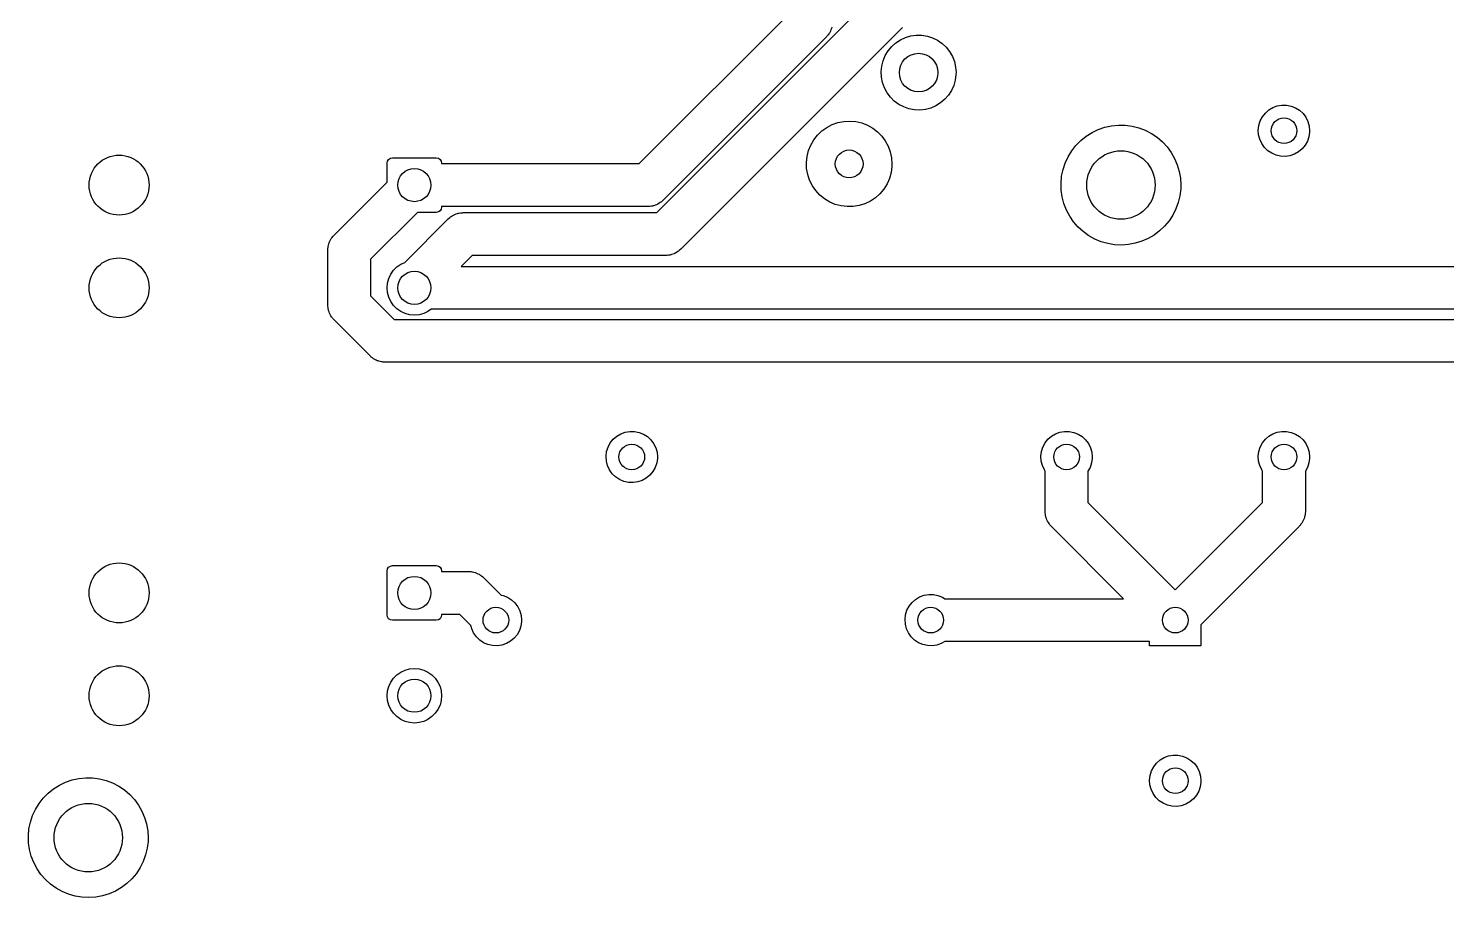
# Model space of a CAD drawing. Extents: x 38 to 260, y -144 to -47.
# Drawn here: x 124.2 to 190.5, y -143.8 to -103.2 of the extents above; entities that cross this region are included whole.
import ezdxf

# ---------------------------------------------------------------- set-up
doc = ezdxf.new("R2010")
doc.units = 0
doc.layers.add('BLACK', color=7, linetype='CONTINUOUS')

msp = doc.modelspace()

# ---------------------------------------------------------------- linework, layer by layer
at = {"layer": 'BLACK', "linetype": 'CONTINUOUS'}
for p, q in [((153.573, -111.776), (163.338, -102.011)), ((152.748, -109.49), (159.782, -102.456)), ((165.045, -103.132), (154.694, -113.483)), ((161.634, -103.388), (161.617, -103.42)), ((161.655, -103.358), (161.634, -103.388)), ((161.681, -103.299), (161.655, -103.358)), ((161.71, -103.241), (161.681, -103.299)), ((161.721, -103.206), (161.71, -103.241)), ((161.735, -103.172), (161.721, -103.206)), ((161.748, -103.109), (161.735, -103.172)), ((161.489, -103.577), (153.869, -111.197)), ((161.512, -103.549), (161.489, -103.577)), ((161.539, -103.523), (161.512, -103.549)), ((161.576, -103.471), (161.539, -103.523)), ((161.617, -103.42), (161.576, -103.471)), ((164.38, -104.22), (164.546, -104.02)), ((164.546, -104.02), (164.739, -103.848)), ((164.739, -103.848), (164.956, -103.706)), ((164.956, -103.706), (165.192, -103.597)), ((165.192, -103.597), (165.441, -103.524)), ((165.441, -103.524), (165.698, -103.489)), ((165.698, -103.489), (165.957, -103.493)), ((165.957, -103.493), (166.213, -103.534)), ((166.213, -103.534), (166.46, -103.614)), ((166.46, -103.614), (166.693, -103.728)), ((166.693, -103.728), (166.906, -103.876)), ((166.906, -103.876), (167.095, -104.054)), ((167.095, -104.054), (167.255, -104.258)), ((164.081, -104.932), (164.145, -104.681)), ((164.145, -104.681), (164.245, -104.442)), ((164.245, -104.442), (164.38, -104.22)), ((167.255, -104.258), (167.384, -104.483)), ((167.384, -104.483), (167.478, -104.724)), ((164.055, -105.19), (164.081, -104.932)), ((164.068, -105.449), (164.055, -105.19)), ((167.478, -104.724), (167.535, -104.977)), ((167.552, -105.328), (167.52, -105.585)), ((167.535, -104.977), (167.555, -105.236)), ((167.555, -105.236), (167.552, -105.328)), ((164.118, -105.704), (164.068, -105.449)), ((164.206, -105.948), (164.118, -105.704)), ((164.329, -106.176), (164.206, -105.948)), ((167.449, -105.835), (167.343, -106.071)), ((167.52, -105.585), (167.449, -105.835)), ((164.484, -106.384), (164.329, -106.176)), ((164.668, -106.567), (164.484, -106.384)), ((164.877, -106.72), (164.668, -106.567)), ((166.833, -106.652), (166.613, -106.788)), ((167.031, -106.484), (166.833, -106.652)), ((167.202, -106.289), (167.031, -106.484)), ((167.343, -106.071), (167.202, -106.289)), ((165.107, -106.841), (164.877, -106.72)), ((165.352, -106.926), (165.107, -106.841)), ((165.607, -106.975), (165.352, -106.926)), ((165.866, -106.985), (165.607, -106.975)), ((166.124, -106.957), (165.866, -106.985)), ((166.374, -106.891), (166.124, -106.957)), ((166.613, -106.788), (166.374, -106.891)), ((181.771, -107.491), (181.874, -107.296)), ((181.874, -107.296), (182.01, -107.124)), ((182.01, -107.124), (182.175, -106.979)), ((182.175, -106.979), (182.363, -106.867)), ((182.363, -106.867), (182.569, -106.791)), ((182.569, -106.791), (182.786, -106.754)), ((182.786, -106.754), (183.005, -106.757)), ((183.005, -106.757), (183.221, -106.799)), ((183.221, -106.799), (183.425, -106.881)), ((183.425, -106.881), (183.611, -106.998)), ((183.611, -106.998), (183.772, -107.147)), ((183.772, -107.147), (183.903, -107.323)), ((183.903, -107.323), (184, -107.52)), ((161.081, -108.154), (161.285, -107.959)), ((161.285, -107.959), (161.515, -107.795)), ((161.515, -107.795), (161.766, -107.664)), ((161.766, -107.664), (162.032, -107.571)), ((162.032, -107.571), (162.309, -107.516)), ((162.309, -107.516), (162.591, -107.5)), ((162.591, -107.5), (162.873, -107.525)), ((162.873, -107.525), (163.148, -107.588)), ((163.148, -107.588), (163.412, -107.69)), ((163.412, -107.69), (163.658, -107.828)), ((163.658, -107.828), (163.883, -108)), ((163.883, -108), (164.081, -108.201)), ((173.638, -108.208), (173.911, -108.036)), ((173.911, -108.036), (174.202, -107.898)), ((174.202, -107.898), (174.507, -107.793)), ((174.507, -107.793), (174.822, -107.724)), ((174.822, -107.724), (175.143, -107.692)), ((175.143, -107.692), (175.465, -107.698)), ((175.465, -107.698), (175.785, -107.74)), ((175.785, -107.74), (176.097, -107.818)), ((176.097, -107.818), (176.399, -107.932)), ((176.399, -107.932), (176.685, -108.08)), ((181.68, -107.919), (181.706, -107.701)), ((181.695, -108.138), (181.68, -107.919)), ((181.706, -107.701), (181.771, -107.491)), ((184, -107.52), (184.06, -107.731)), ((184.078, -108.013), (184.047, -108.23)), ((184.06, -107.731), (184.08, -107.95)), ((184.08, -107.95), (184.078, -108.013)), ((160.658, -108.882), (160.764, -108.62)), ((160.764, -108.62), (160.906, -108.376)), ((160.906, -108.376), (161.081, -108.154)), ((164.081, -108.201), (164.249, -108.428)), ((164.249, -108.428), (164.383, -108.677)), ((164.383, -108.677), (164.481, -108.942)), ((172.961, -108.892), (173.16, -108.638)), ((173.16, -108.638), (173.386, -108.409)), ((173.386, -108.409), (173.638, -108.208)), ((176.685, -108.08), (176.953, -108.26)), ((176.953, -108.26), (177.198, -108.469)), ((177.198, -108.469), (177.417, -108.705)), ((181.749, -108.351), (181.695, -108.138)), ((181.841, -108.55), (181.749, -108.351)), ((181.968, -108.729), (181.841, -108.55)), ((183.869, -108.63), (183.729, -108.799)), ((183.976, -108.438), (183.869, -108.63)), ((184.047, -108.23), (183.976, -108.438)), ((140.984, -109.369), (141.038, -109.288)), ((141.038, -109.288), (141.119, -109.234)), ((141.119, -109.234), (141.215, -109.215)), ((141.215, -109.215), (143.265, -109.215)), ((143.265, -109.215), (143.361, -109.234)), ((143.361, -109.234), (143.442, -109.288)), ((143.442, -109.288), (143.496, -109.369)), ((160.561, -109.437), (160.59, -109.156)), ((160.59, -109.156), (160.658, -108.882)), ((164.481, -108.942), (164.54, -109.218)), ((164.54, -109.218), (164.56, -109.5)), ((172.657, -109.459), (172.792, -109.167)), ((172.792, -109.167), (172.961, -108.892)), ((177.417, -108.705), (177.608, -108.965)), ((177.608, -108.965), (177.768, -109.245)), ((177.768, -109.245), (177.894, -109.542)), ((182.125, -108.883), (181.968, -108.729)), ((182.307, -109.005), (182.125, -108.883)), ((182.509, -109.091), (182.307, -109.005)), ((182.723, -109.14), (182.509, -109.091)), ((182.943, -109.148), (182.723, -109.14)), ((183.16, -109.117), (182.943, -109.148)), ((183.368, -109.046), (183.16, -109.117)), ((183.56, -108.939), (183.368, -109.046)), ((183.729, -108.799), (183.56, -108.939)), ((140.965, -109.465), (140.984, -109.369)), ((140.965, -110.351), (140.965, -109.465)), ((143.496, -109.369), (143.515, -109.465)), ((143.515, -109.465), (143.515, -109.49)), ((143.515, -109.49), (152.748, -109.49)), ((160.572, -109.719), (160.561, -109.437)), ((160.623, -109.997), (160.572, -109.719)), ((160.712, -110.265), (160.623, -109.997)), ((164.518, -109.906), (164.442, -110.177)), ((164.556, -109.626), (164.518, -109.906)), ((164.56, -109.5), (164.556, -109.626)), ((172.49, -110.081), (172.555, -109.765)), ((172.555, -109.765), (172.657, -109.459)), ((177.894, -109.542), (177.986, -109.851)), ((177.986, -109.851), (178.041, -110.168)), ((138.485, -112.831), (140.965, -110.351)), ((160.839, -110.518), (160.712, -110.265)), ((160.999, -110.75), (160.839, -110.518)), ((164.178, -110.676), (163.996, -110.892)), ((164.328, -110.436), (164.178, -110.676)), ((164.442, -110.177), (164.328, -110.436)), ((172.461, -110.402), (172.49, -110.081)), ((172.47, -110.724), (172.461, -110.402)), ((178.054, -110.666), (178.016, -110.986)), ((178.041, -110.168), (178.06, -110.49)), ((178.06, -110.49), (178.054, -110.666)), ((153.676, -111.342), (153.622, -111.378)), ((153.733, -111.311), (153.676, -111.342)), ((153.761, -111.287), (153.733, -111.311)), ((153.791, -111.267), (153.761, -111.287)), ((153.869, -111.197), (153.791, -111.267)), ((161.191, -110.958), (160.999, -110.75)), ((161.41, -111.136), (161.191, -110.958)), ((161.652, -111.282), (161.41, -111.136)), ((161.912, -111.392), (161.652, -111.282)), ((163.551, -111.237), (163.296, -111.36)), ((163.786, -111.08), (163.551, -111.237)), ((163.996, -110.892), (163.786, -111.08)), ((172.515, -111.043), (172.47, -110.724)), ((172.597, -111.355), (172.515, -111.043)), ((177.94, -111.299), (177.83, -111.602)), ((178.016, -110.986), (177.94, -111.299)), ((142.379, -111.765), (140.192, -113.952)), ((143.265, -111.765), (142.379, -111.765)), ((143.361, -111.746), (143.265, -111.765)), ((143.442, -111.692), (143.361, -111.746)), ((143.496, -111.611), (143.442, -111.692)), ((143.515, -111.515), (143.496, -111.611)), ((153.162, -111.49), (143.515, -111.49)), ((143.515, -111.49), (143.515, -111.515)), ((143.819, -112.069), (143.897, -111.999)), ((143.897, -111.999), (143.927, -111.979)), ((143.927, -111.979), (143.955, -111.955)), ((143.955, -111.955), (144.012, -111.924)), ((144.012, -111.924), (144.066, -111.888)), ((144.066, -111.888), (144.1, -111.875)), ((144.1, -111.875), (144.132, -111.857)), ((144.132, -111.857), (144.194, -111.838)), ((144.194, -111.838), (144.254, -111.814)), ((144.254, -111.814), (144.29, -111.807)), ((144.29, -111.807), (144.325, -111.796)), ((144.325, -111.796), (144.389, -111.79)), ((144.389, -111.79), (144.453, -111.779)), ((144.453, -111.779), (144.489, -111.78)), ((144.489, -111.78), (144.526, -111.776)), ((144.526, -111.776), (153.573, -111.776)), ((153.199, -111.486), (153.162, -111.49)), ((153.235, -111.487), (153.199, -111.486)), ((153.299, -111.476), (153.235, -111.487)), ((153.363, -111.47), (153.299, -111.476)), ((153.398, -111.459), (153.363, -111.47)), ((153.434, -111.452), (153.398, -111.459)), ((153.494, -111.428), (153.434, -111.452)), ((153.556, -111.409), (153.494, -111.428)), ((153.588, -111.391), (153.556, -111.409)), ((153.622, -111.378), (153.588, -111.391)), ((162.185, -111.465), (161.912, -111.392)), ((162.466, -111.498), (162.185, -111.465)), ((162.748, -111.491), (162.466, -111.498)), ((163.027, -111.445), (162.748, -111.491)), ((163.296, -111.36), (163.027, -111.445)), ((172.714, -111.656), (172.597, -111.355)), ((172.865, -111.94), (172.714, -111.656)), ((173.048, -112.206), (172.865, -111.94)), ((177.685, -111.89), (177.508, -112.159)), ((177.83, -111.602), (177.685, -111.89)), ((141.789, -114.099), (143.819, -112.069)), ((173.259, -112.449), (173.048, -112.206)), ((173.498, -112.666), (173.259, -112.449)), ((173.76, -112.854), (173.498, -112.666)), ((177.067, -112.629), (176.809, -112.822)), ((177.301, -112.407), (177.067, -112.629)), ((177.508, -112.159), (177.301, -112.407)), ((138.208, -113.361), (138.226, -113.299)), ((138.226, -113.299), (138.239, -113.236)), ((138.239, -113.236), (138.253, -113.202)), ((138.253, -113.202), (138.264, -113.167)), ((138.264, -113.167), (138.293, -113.109)), ((138.293, -113.109), (138.319, -113.05)), ((138.319, -113.05), (138.34, -113.02)), ((138.34, -113.02), (138.357, -112.988)), ((138.357, -112.988), (138.398, -112.937)), ((138.398, -112.937), (138.435, -112.885)), ((138.435, -112.885), (138.462, -112.859)), ((138.462, -112.859), (138.485, -112.831)), ((174.041, -113.011), (173.76, -112.854)), ((174.339, -113.134), (174.041, -113.011)), ((174.649, -113.223), (174.339, -113.134)), ((174.967, -113.275), (174.649, -113.223)), ((175.289, -113.29), (174.967, -113.275)), ((175.611, -113.268), (175.289, -113.29)), ((175.928, -113.209), (175.611, -113.268)), ((176.236, -113.114), (175.928, -113.209)), ((176.531, -112.985), (176.236, -113.114)), ((176.809, -112.822), (176.531, -112.985)), ((138.192, -113.538), (138.197, -113.433)), ((138.192, -116.078), (138.192, -113.538)), ((138.197, -113.433), (138.205, -113.398)), ((138.205, -113.398), (138.208, -113.361)), ((140.192, -113.952), (140.192, -115.664)), ((144.94, -113.776), (144.426, -114.29)), ((153.987, -113.776), (144.94, -113.776)), ((154.024, -113.772), (153.987, -113.776)), ((154.061, -113.773), (154.024, -113.772)), ((154.124, -113.762), (154.061, -113.773)), ((154.188, -113.756), (154.124, -113.762)), ((154.223, -113.745), (154.188, -113.756)), ((154.26, -113.738), (154.223, -113.745)), ((154.32, -113.714), (154.26, -113.738)), ((154.381, -113.695), (154.32, -113.714)), ((154.413, -113.677), (154.381, -113.695)), ((154.447, -113.664), (154.413, -113.677)), ((154.502, -113.628), (154.447, -113.664)), ((154.558, -113.597), (154.502, -113.628)), ((154.586, -113.573), (154.558, -113.597)), ((154.617, -113.553), (154.586, -113.573)), ((154.694, -113.483), (154.617, -113.553)), ((141.042, -114.854), (141.136, -114.652)), ((141.136, -114.652), (141.263, -114.47)), ((141.263, -114.47), (141.42, -114.313)), ((141.42, -114.313), (141.602, -114.186)), ((141.602, -114.186), (141.789, -114.099)), ((144.426, -114.29), (204.4, -114.29)), ((140.965, -115.29), (140.984, -115.069)), ((140.984, -115.511), (140.965, -115.29)), ((140.984, -115.069), (141.042, -114.854)), ((140.192, -115.664), (141.293, -116.765)), ((141.042, -115.726), (140.984, -115.511)), ((141.136, -115.927), (141.042, -115.726)), ((141.263, -116.11), (141.136, -115.927)), ((138.196, -116.115), (138.192, -116.078)), ((138.195, -116.151), (138.196, -116.115)), ((138.206, -116.215), (138.195, -116.151)), ((138.212, -116.279), (138.206, -116.215)), ((138.223, -116.314), (138.212, -116.279)), ((138.23, -116.35), (138.223, -116.314)), ((138.254, -116.41), (138.23, -116.35)), ((138.273, -116.472), (138.254, -116.41)), ((138.291, -116.504), (138.273, -116.472)), ((138.304, -116.538), (138.291, -116.504)), ((138.34, -116.592), (138.304, -116.538)), ((138.371, -116.649), (138.34, -116.592)), ((138.395, -116.677), (138.371, -116.649)), ((141.42, -116.267), (141.263, -116.11)), ((141.602, -116.394), (141.42, -116.267)), ((141.804, -116.488), (141.602, -116.394)), ((142.019, -116.546), (141.804, -116.488)), ((142.24, -116.565), (142.019, -116.546)), ((142.461, -116.546), (142.24, -116.565)), ((142.676, -116.488), (142.461, -116.546)), ((142.877, -116.394), (142.676, -116.488)), ((143.026, -116.29), (142.877, -116.394)), ((204.814, -116.29), (143.026, -116.29)), ((138.415, -116.707), (138.395, -116.677)), ((138.485, -116.785), (138.415, -116.707)), ((140.172, -118.472), (138.485, -116.785)), ((141.293, -116.765), (205.036, -116.765)), ((140.2, -118.495), (140.172, -118.472)), ((140.226, -118.522), (140.2, -118.495)), ((140.278, -118.559), (140.226, -118.522)), ((140.329, -118.6), (140.278, -118.559)), ((140.361, -118.617), (140.329, -118.6)), ((140.391, -118.638), (140.361, -118.617)), ((140.45, -118.664), (140.391, -118.638)), ((140.508, -118.693), (140.45, -118.664)), ((140.543, -118.704), (140.508, -118.693)), ((140.577, -118.718), (140.543, -118.704)), ((140.64, -118.731), (140.577, -118.718)), ((140.702, -118.749), (140.64, -118.731)), ((140.739, -118.752), (140.702, -118.749)), ((140.774, -118.76), (140.739, -118.752)), ((140.879, -118.765), (140.774, -118.76)), ((205.45, -118.765), (140.879, -118.765)), ((151.291, -122.731), (151.394, -122.536)), ((151.394, -122.536), (151.53, -122.364)), ((151.53, -122.364), (151.695, -122.219)), ((151.695, -122.219), (151.883, -122.107)), ((151.883, -122.107), (152.089, -122.031)), ((152.089, -122.031), (152.306, -121.994)), ((152.306, -121.994), (152.525, -121.997)), ((152.525, -121.997), (152.741, -122.039)), ((152.741, -122.039), (152.945, -122.121)), ((152.945, -122.121), (153.131, -122.238)), ((153.131, -122.238), (153.292, -122.387)), ((153.292, -122.387), (153.423, -122.563)), ((153.423, -122.563), (153.52, -122.76)), ((171.611, -122.731), (171.714, -122.536)), ((171.714, -122.536), (171.85, -122.364)), ((171.85, -122.364), (172.015, -122.219)), ((172.015, -122.219), (172.203, -122.107)), ((172.203, -122.107), (172.409, -122.031)), ((172.409, -122.031), (172.626, -121.994)), ((172.626, -121.994), (172.845, -121.997)), ((172.845, -121.997), (173.061, -122.039)), ((173.061, -122.039), (173.265, -122.121)), ((173.265, -122.121), (173.451, -122.238)), ((173.451, -122.238), (173.612, -122.387)), ((173.612, -122.387), (173.743, -122.563)), ((173.743, -122.563), (173.84, -122.76)), ((181.771, -122.731), (181.874, -122.536)), ((181.874, -122.536), (182.01, -122.364)), ((182.01, -122.364), (182.175, -122.219)), ((182.175, -122.219), (182.363, -122.107)), ((182.363, -122.107), (182.569, -122.031)), ((182.569, -122.031), (182.786, -121.994)), ((182.786, -121.994), (183.005, -121.997)), ((183.005, -121.997), (183.221, -122.039)), ((183.221, -122.039), (183.425, -122.121)), ((183.425, -122.121), (183.611, -122.238)), ((183.611, -122.238), (183.772, -122.387)), ((183.772, -122.387), (183.903, -122.563)), ((183.903, -122.563), (184, -122.76)), ((151.2, -123.159), (151.226, -122.941)), ((151.215, -123.378), (151.2, -123.159)), ((151.226, -122.941), (151.291, -122.731)), ((153.52, -122.76), (153.58, -122.971)), ((153.598, -123.253), (153.567, -123.47)), ((153.58, -122.971), (153.6, -123.19)), ((153.6, -123.19), (153.598, -123.253)), ((171.52, -123.159), (171.546, -122.941)), ((171.535, -123.378), (171.52, -123.159)), ((171.546, -122.941), (171.611, -122.731)), ((173.84, -122.76), (173.9, -122.971)), ((173.918, -123.253), (173.887, -123.47)), ((173.9, -122.971), (173.92, -123.19)), ((173.92, -123.19), (173.918, -123.253)), ((181.68, -123.159), (181.706, -122.941)), ((181.695, -123.378), (181.68, -123.159)), ((181.706, -122.941), (181.771, -122.731)), ((184, -122.76), (184.06, -122.971)), ((184.078, -123.253), (184.047, -123.47)), ((184.06, -122.971), (184.08, -123.19)), ((184.08, -123.19), (184.078, -123.253)), ((151.269, -123.591), (151.215, -123.378)), ((151.361, -123.79), (151.269, -123.591)), ((151.488, -123.969), (151.361, -123.79)), ((153.389, -123.87), (153.249, -124.039)), ((153.496, -123.678), (153.389, -123.87)), ((153.567, -123.47), (153.496, -123.678)), ((171.589, -123.591), (171.535, -123.378)), ((171.681, -123.79), (171.589, -123.591)), ((171.72, -123.846), (171.681, -123.79)), ((171.72, -125.73), (171.72, -123.846)), ((173.816, -123.678), (173.72, -123.85)), ((173.72, -123.85), (173.72, -125.316)), ((173.887, -123.47), (173.816, -123.678)), ((181.749, -123.591), (181.695, -123.378)), ((181.841, -123.79), (181.749, -123.591)), ((181.88, -123.846), (181.841, -123.79)), ((181.88, -125.316), (181.88, -123.846)), ((183.976, -123.678), (183.88, -123.85)), ((183.88, -123.85), (183.88, -125.73)), ((184.047, -123.47), (183.976, -123.678)), ((151.645, -124.123), (151.488, -123.969)), ((151.827, -124.245), (151.645, -124.123)), ((152.029, -124.331), (151.827, -124.245)), ((152.243, -124.38), (152.029, -124.331)), ((152.463, -124.388), (152.243, -124.38)), ((152.68, -124.357), (152.463, -124.388)), ((152.888, -124.286), (152.68, -124.357)), ((153.08, -124.179), (152.888, -124.286)), ((153.249, -124.039), (153.08, -124.179)), ((171.724, -125.767), (171.72, -125.73)), ((171.723, -125.803), (171.724, -125.767)), ((171.734, -125.867), (171.723, -125.803)), ((171.74, -125.931), (171.734, -125.867)), ((171.751, -125.966), (171.74, -125.931)), ((173.72, -125.316), (177.8, -129.396)), ((177.8, -129.396), (181.88, -125.316)), ((183.864, -125.907), (183.846, -125.969)), ((183.867, -125.87), (183.864, -125.907)), ((183.875, -125.835), (183.867, -125.87)), ((183.88, -125.73), (183.875, -125.835)), ((171.758, -126.002), (171.751, -125.966)), ((171.782, -126.062), (171.758, -126.002)), ((171.801, -126.124), (171.782, -126.062)), ((171.819, -126.156), (171.801, -126.124)), ((171.832, -126.19), (171.819, -126.156)), ((171.868, -126.244), (171.832, -126.19)), ((171.899, -126.301), (171.868, -126.244)), ((171.923, -126.329), (171.899, -126.301)), ((171.943, -126.359), (171.923, -126.329)), ((172.013, -126.437), (171.943, -126.359)), ((175.386, -129.81), (172.013, -126.437)), ((183.587, -126.437), (179, -131.024)), ((183.61, -126.409), (183.587, -126.437)), ((183.637, -126.383), (183.61, -126.409)), ((183.674, -126.331), (183.637, -126.383)), ((183.715, -126.28), (183.674, -126.331)), ((183.732, -126.248), (183.715, -126.28)), ((183.753, -126.218), (183.732, -126.248)), ((183.779, -126.159), (183.753, -126.218)), ((183.808, -126.101), (183.779, -126.159)), ((183.819, -126.066), (183.808, -126.101)), ((183.833, -126.032), (183.819, -126.066)), ((183.846, -125.969), (183.833, -126.032)), ((140.965, -128.515), (140.984, -128.419)), ((140.965, -130.565), (140.965, -128.515)), ((140.984, -128.419), (141.038, -128.338)), ((141.038, -128.338), (141.119, -128.284)), ((141.119, -128.284), (141.215, -128.265)), ((141.215, -128.265), (143.265, -128.265)), ((143.265, -128.265), (143.361, -128.284)), ((143.361, -128.284), (143.442, -128.338)), ((143.442, -128.338), (143.496, -128.419)), ((143.496, -128.419), (143.515, -128.515)), ((143.515, -128.515), (143.515, -128.54)), ((143.515, -128.54), (144.78, -128.54)), ((144.78, -128.54), (144.885, -128.545)), ((144.885, -128.545), (144.92, -128.553)), ((144.92, -128.553), (144.957, -128.556)), ((144.957, -128.556), (145.019, -128.574)), ((145.019, -128.574), (145.082, -128.587)), ((145.082, -128.587), (145.116, -128.601)), ((145.116, -128.601), (145.151, -128.612)), ((145.151, -128.612), (145.209, -128.641)), ((145.209, -128.641), (145.268, -128.667)), ((145.268, -128.667), (145.298, -128.688)), ((145.298, -128.688), (145.33, -128.705)), ((145.33, -128.705), (145.381, -128.746)), ((145.381, -128.746), (145.433, -128.783)), ((145.433, -128.783), (145.459, -128.81)), ((145.459, -128.81), (145.487, -128.833)), ((145.487, -128.833), (146.294, -129.64)), ((146.294, -129.64), (146.391, -129.659)), ((146.391, -129.659), (146.595, -129.741)), ((146.595, -129.741), (146.781, -129.858)), ((146.781, -129.858), (146.942, -130.007)), ((165.5, -129.984), (165.665, -129.839)), ((165.665, -129.839), (165.853, -129.727)), ((165.853, -129.727), (166.059, -129.651)), ((166.059, -129.651), (166.276, -129.614)), ((166.276, -129.614), (166.495, -129.617)), ((166.495, -129.617), (166.711, -129.659)), ((166.711, -129.659), (166.915, -129.741)), ((166.915, -129.741), (167.024, -129.81)), ((167.024, -129.81), (175.386, -129.81)), ((140.984, -130.661), (140.965, -130.565)), ((143.515, -130.565), (143.496, -130.661)), ((144.366, -130.54), (143.515, -130.54)), ((143.515, -130.54), (143.515, -130.565)), ((144.879, -131.053), (144.366, -130.54)), ((146.942, -130.007), (147.073, -130.183)), ((147.073, -130.183), (147.17, -130.38)), ((147.17, -130.38), (147.23, -130.591)), ((165.17, -130.779), (165.196, -130.561)), ((165.196, -130.561), (165.261, -130.351)), ((165.261, -130.351), (165.364, -130.156)), ((165.364, -130.156), (165.5, -129.984)), ((141.038, -130.742), (140.984, -130.661)), ((141.119, -130.796), (141.038, -130.742)), ((141.215, -130.815), (141.119, -130.796)), ((143.265, -130.815), (141.215, -130.815)), ((143.361, -130.796), (143.265, -130.815)), ((143.442, -130.742), (143.361, -130.796)), ((143.496, -130.661), (143.442, -130.742)), ((144.919, -131.211), (144.879, -131.053)), ((145.011, -131.41), (144.919, -131.211)), ((147.217, -131.09), (147.146, -131.298)), ((147.248, -130.873), (147.217, -131.09)), ((147.23, -130.591), (147.25, -130.81)), ((147.25, -130.81), (147.248, -130.873)), ((165.185, -130.998), (165.17, -130.779)), ((165.239, -131.211), (165.185, -130.998)), ((165.331, -131.41), (165.239, -131.211)), ((179, -131.024), (179, -132.01)), ((145.138, -131.589), (145.011, -131.41)), ((145.295, -131.743), (145.138, -131.589)), ((145.477, -131.865), (145.295, -131.743)), ((145.679, -131.951), (145.477, -131.865)), ((146.73, -131.799), (146.538, -131.906)), ((146.899, -131.659), (146.73, -131.799)), ((147.039, -131.49), (146.899, -131.659)), ((147.146, -131.298), (147.039, -131.49)), ((165.458, -131.589), (165.331, -131.41)), ((165.615, -131.743), (165.458, -131.589)), ((165.797, -131.865), (165.615, -131.743)), ((165.999, -131.951), (165.797, -131.865)), ((167.03, -131.81), (166.858, -131.906)), ((176.6, -131.81), (167.03, -131.81)), ((176.6, -132.01), (176.6, -131.81)), ((145.893, -132), (145.679, -131.951)), ((146.113, -132.008), (145.893, -132)), ((146.33, -131.977), (146.113, -132.008)), ((146.538, -131.906), (146.33, -131.977)), ((166.213, -132), (165.999, -131.951)), ((166.433, -132.008), (166.213, -132)), ((166.65, -131.977), (166.433, -132.008)), ((166.858, -131.906), (166.65, -131.977)), ((179, -132.01), (176.6, -132.01)), ((141.602, -133.236), (141.804, -133.142)), ((141.804, -133.142), (142.019, -133.084)), ((142.019, -133.084), (142.24, -133.065)), ((142.24, -133.065), (142.461, -133.084)), ((142.461, -133.084), (142.676, -133.142)), ((142.676, -133.142), (142.877, -133.236)), ((141.042, -133.904), (141.136, -133.702)), ((141.136, -133.702), (141.263, -133.52)), ((141.263, -133.52), (141.42, -133.363)), ((141.42, -133.363), (141.602, -133.236)), ((142.877, -133.236), (143.06, -133.363)), ((143.06, -133.363), (143.217, -133.52)), ((143.217, -133.52), (143.344, -133.702)), ((143.344, -133.702), (143.438, -133.904)), ((140.965, -134.34), (140.984, -134.119)), ((140.984, -134.561), (140.965, -134.34)), ((140.984, -134.119), (141.042, -133.904)), ((143.438, -133.904), (143.496, -134.119)), ((143.496, -134.119), (143.515, -134.34)), ((143.515, -134.34), (143.496, -134.561)), ((141.042, -134.776), (140.984, -134.561)), ((141.136, -134.977), (141.042, -134.776)), ((141.263, -135.16), (141.136, -134.977)), ((141.42, -135.317), (141.263, -135.16)), ((143.217, -135.16), (143.06, -135.317)), ((143.344, -134.977), (143.217, -135.16)), ((143.438, -134.776), (143.344, -134.977)), ((143.496, -134.561), (143.438, -134.776)), ((141.602, -135.444), (141.42, -135.317)), ((141.804, -135.538), (141.602, -135.444)), ((142.019, -135.596), (141.804, -135.538)), ((142.24, -135.615), (142.019, -135.596)), ((142.461, -135.596), (142.24, -135.615)), ((142.676, -135.538), (142.461, -135.596)), ((142.877, -135.444), (142.676, -135.538)), ((143.06, -135.317), (142.877, -135.444)), ((177.283, -137.227), (177.489, -137.151)), ((177.489, -137.151), (177.706, -137.114)), ((177.706, -137.114), (177.925, -137.117)), ((177.925, -137.117), (178.141, -137.159)), ((178.141, -137.159), (178.345, -137.241)), ((176.626, -138.061), (176.691, -137.851)), ((176.691, -137.851), (176.794, -137.656)), ((176.794, -137.656), (176.93, -137.484)), ((176.93, -137.484), (177.095, -137.339)), ((177.095, -137.339), (177.283, -137.227)), ((178.345, -137.241), (178.531, -137.358)), ((178.531, -137.358), (178.692, -137.507)), ((178.692, -137.507), (178.823, -137.683)), ((178.823, -137.683), (178.92, -137.88)), ((125.378, -138.688), (125.651, -138.516)), ((125.651, -138.516), (125.942, -138.378)), ((125.942, -138.378), (126.247, -138.273)), ((126.247, -138.273), (126.562, -138.204)), ((126.562, -138.204), (126.883, -138.172)), ((126.883, -138.172), (127.205, -138.178)), ((127.205, -138.178), (127.525, -138.22)), ((127.525, -138.22), (127.837, -138.298)), ((127.837, -138.298), (128.139, -138.412)), ((128.139, -138.412), (128.425, -138.56)), ((176.6, -138.279), (176.626, -138.061)), ((176.615, -138.498), (176.6, -138.279)), ((176.669, -138.711), (176.615, -138.498)), ((178.92, -137.88), (178.98, -138.091)), ((178.998, -138.373), (178.967, -138.59)), ((178.98, -138.091), (179, -138.31)), ((179, -138.31), (178.998, -138.373)), ((124.701, -139.372), (124.9, -139.118)), ((124.9, -139.118), (125.126, -138.889)), ((125.126, -138.889), (125.378, -138.688)), ((128.425, -138.56), (128.693, -138.74)), ((128.693, -138.74), (128.938, -138.949)), ((128.938, -138.949), (129.157, -139.185)), ((129.157, -139.185), (129.348, -139.445)), ((176.761, -138.91), (176.669, -138.711)), ((176.888, -139.089), (176.761, -138.91)), ((177.045, -139.243), (176.888, -139.089)), ((178.649, -139.159), (178.48, -139.299)), ((178.789, -138.99), (178.649, -139.159)), ((178.896, -138.798), (178.789, -138.99)), ((178.967, -138.59), (178.896, -138.798)), ((124.397, -139.939), (124.532, -139.647)), ((124.532, -139.647), (124.701, -139.372)), ((129.348, -139.445), (129.508, -139.725)), ((129.508, -139.725), (129.634, -140.022)), ((177.227, -139.365), (177.045, -139.243)), ((177.429, -139.451), (177.227, -139.365)), ((177.643, -139.5), (177.429, -139.451)), ((177.863, -139.508), (177.643, -139.5)), ((178.08, -139.477), (177.863, -139.508)), ((178.288, -139.406), (178.08, -139.477)), ((178.48, -139.299), (178.288, -139.406)), ((124.23, -140.561), (124.295, -140.245)), ((124.295, -140.245), (124.397, -139.939)), ((129.634, -140.022), (129.726, -140.331)), ((129.726, -140.331), (129.781, -140.648)), ((124.201, -140.882), (124.23, -140.561)), ((124.21, -141.204), (124.201, -140.882)), ((129.794, -141.146), (129.756, -141.466)), ((129.781, -140.648), (129.8, -140.97)), ((129.8, -140.97), (129.794, -141.146)), ((124.255, -141.523), (124.21, -141.204)), ((124.337, -141.835), (124.255, -141.523)), ((124.454, -142.136), (124.337, -141.835)), ((129.68, -141.779), (129.57, -142.082)), ((129.756, -141.466), (129.68, -141.779)), ((124.605, -142.42), (124.454, -142.136)), ((124.788, -142.686), (124.605, -142.42)), ((129.425, -142.37), (129.248, -142.639)), ((129.57, -142.082), (129.425, -142.37)), ((124.999, -142.929), (124.788, -142.686)), ((125.238, -143.146), (124.999, -142.929)), ((125.5, -143.334), (125.238, -143.146)), ((128.807, -143.109), (128.549, -143.302)), ((129.041, -142.887), (128.807, -143.109)), ((129.248, -142.639), (129.041, -142.887)), ((125.781, -143.491), (125.5, -143.334)), ((126.079, -143.614), (125.781, -143.491)), ((126.389, -143.703), (126.079, -143.614)), ((126.707, -143.755), (126.389, -143.703)), ((127.029, -143.77), (126.707, -143.755)), ((127.351, -143.748), (127.029, -143.77)), ((127.668, -143.689), (127.351, -143.748)), ((127.976, -143.594), (127.668, -143.689)), ((128.271, -143.465), (127.976, -143.594)), ((128.549, -143.302), (128.271, -143.465))]:
    msp.add_line(p, q, dxfattribs=at)
at = {"layer": 'BLACK'}
for centre, radius in [((165.805, -105.236), 0.9), ((182.88, -107.95), 0.6), ((128.44, -110.49), 1.4), ((162.56, -109.5), 0.65), ((175.26, -110.49), 1.6), ((142.24, -110.49), 0.775), ((128.44, -115.29), 1.4), ((142.24, -115.29), 0.775), ((152.4, -123.19), 0.6), ((172.72, -123.19), 0.6), ((182.88, -123.19), 0.6), ((128.44, -129.54), 1.4), ((142.24, -129.54), 0.775), ((146.05, -130.81), 0.6), ((166.37, -130.81), 0.6), ((177.8, -130.81), 0.6), ((128.44, -134.34), 1.4), ((142.24, -134.34), 0.775), ((177.8, -138.31), 0.6), ((127, -140.97), 1.6)]:
    msp.add_circle(centre, radius, dxfattribs=at)

doc.saveas('drawing.dxf')
